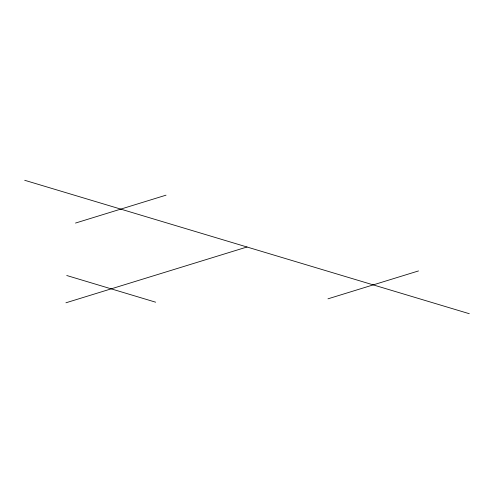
<?xml version="1.0" encoding="UTF-8"?>
<svg xmlns="http://www.w3.org/2000/svg" width="494" height="494" viewBox="0 0 494 494"><rect width="100%" height="100%" fill="white"/><g stroke="black" fill="none" stroke-linecap="round" stroke-linejoin="round"><path stroke-width="0.74" d="M75.496 223.066L166.033 195.167M65.918 302.797L247 247M327.967 298.833L418.504 270.934M24.7 180.285L469.3 313.715M66.727 275.504L155.647 302.192"/></g></svg>
